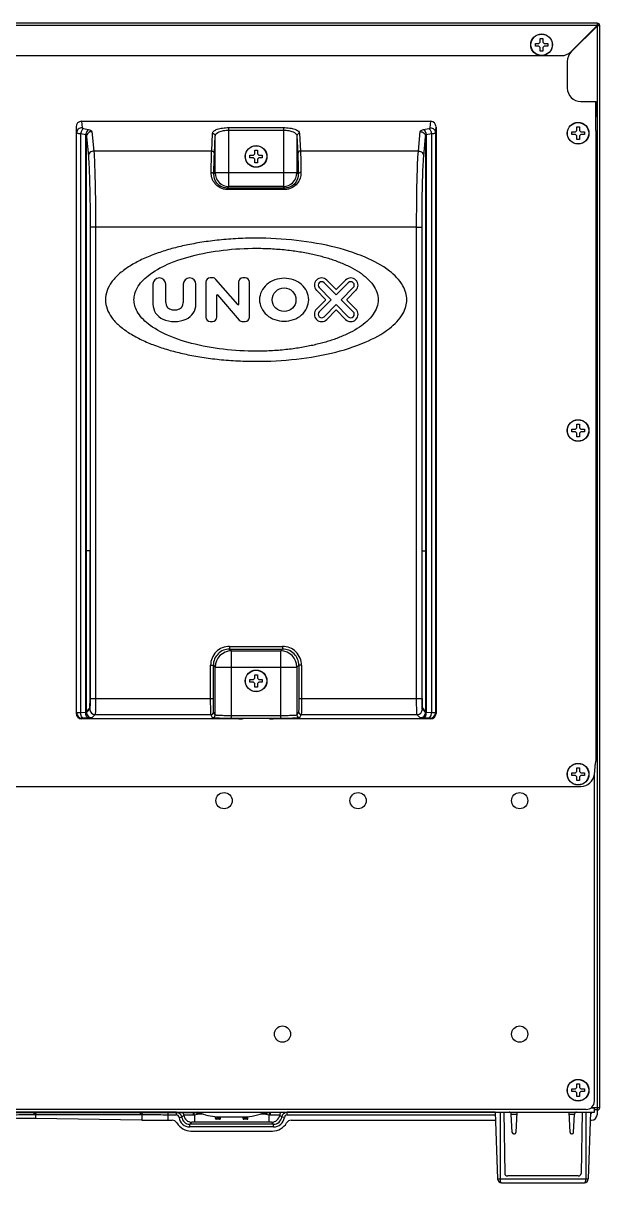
# Model space of a CAD drawing. Header units: millimetres. Extents: x 406 to 4339, y 342 to 2993.
# Drawn here: x 792.9 to 1005.9, y 1546.8 to 1975.8 of the extents above; entities that cross this region are included whole.
import ezdxf

# ---------------------------------------------------------------- set-up
doc = ezdxf.new("R2010")
doc.units = ezdxf.units.MM
doc.header["$LTSCALE"] = 256.666667
doc.layers.get('0').update_dxf_attribs({"linetype": 'CONTINUOUS'})
for name, color, linetype in [('03___PRT_ALL_CURVES', 7, 'CONTINUOUS'), ('ASSI', 7, 'CONTINUOUS'), ('GEOM', 7, 'CONTINUOUS')]:
    doc.layers.add(name, color=color, linetype=linetype)

msp = doc.modelspace()

# ---------------------------------------------------------------- linework, layer by layer
at = {"color": 7, "linetype": 'Continuous'}
for p, q in [((1004.99, 1975.77), (406.79, 1975.77)), ((995.25, 1965.23), (1004.89, 1974.87)), ((1004.99, 1974.77), (995.35, 1965.13)), ((1004.99, 1975.77), (1004.99, 1975.58)), ((1004.99, 1975.58), (1004.99, 1974.95)), ((1005.7, 1974.87), (1005.07, 1974.87)), ((1005.89, 1974.87), (1005.7, 1974.87)), ((1005.89, 1574.67), (1005.89, 1974.87)), ((983.89, 1970.07), (984.89, 1970.07)), ((983.89, 1968.77), (983.89, 1970.07)), ((984.89, 1970.07), (984.89, 1968.77)), ((982.09, 1968.27), (983.39, 1968.27)), ((982.09, 1967.27), (982.09, 1968.27)), ((983.39, 1967.27), (982.09, 1967.27)), ((983.39, 1968.27), (983.89, 1968.77)), ((983.89, 1966.77), (983.39, 1967.27)), ((983.89, 1965.47), (983.89, 1966.77)), ((984.89, 1965.47), (983.89, 1965.47)), ((984.89, 1968.77), (985.39, 1968.27)), ((985.39, 1967.27), (984.89, 1966.77)), ((984.89, 1966.77), (984.89, 1965.47)), ((985.39, 1968.27), (986.69, 1968.27)), ((986.69, 1967.27), (985.39, 1967.27)), ((986.69, 1968.27), (986.69, 1967.27)), ((607.89, 1963.77), (991.72, 1963.77)), ((993.89, 1961.6), (993.89, 1951.77)), ((998.89, 1946.77), (1004.61, 1946.77)), ((1004.61, 1941.17), (1004.61, 1946.77)), ((1004.39, 1941.17), (1004.61, 1941.17)), ((995.59, 1935.57), (996.89, 1935.57)), ((995.59, 1934.57), (995.59, 1935.57)), ((996.89, 1935.57), (997.39, 1936.07)), ((997.39, 1937.37), (998.39, 1937.37)), ((997.39, 1936.07), (997.39, 1937.37)), ((998.39, 1937.37), (998.39, 1936.07)), ((998.39, 1936.07), (998.89, 1935.57)), ((998.89, 1935.57), (1000.19, 1935.57)), ((1000.19, 1935.57), (1000.19, 1934.57)), ((1004.39, 1936.1), (1004.39, 1709.97)), ((996.89, 1934.57), (995.59, 1934.57)), ((997.39, 1934.07), (996.89, 1934.57)), ((997.39, 1932.77), (997.39, 1934.07)), ((998.39, 1932.77), (997.39, 1932.77)), ((998.89, 1934.57), (998.39, 1934.07)), ((998.39, 1934.07), (998.39, 1932.77)), ((1000.19, 1934.57), (998.89, 1934.57)), ((876.59, 1925.97), (876.59, 1926.97)), ((876.59, 1926.97), (877.89, 1926.97)), ((877.89, 1926.97), (878.39, 1927.47)), ((878.39, 1927.47), (878.39, 1928.77)), ((878.39, 1928.77), (879.39, 1928.77)), ((879.39, 1928.77), (879.39, 1927.47)), ((879.39, 1927.47), (879.89, 1926.97)), ((879.89, 1926.97), (881.19, 1926.97)), ((881.19, 1926.97), (881.19, 1925.97)), ((877.89, 1925.97), (876.59, 1925.97)), ((878.39, 1925.47), (877.89, 1925.97)), ((878.39, 1924.17), (878.39, 1925.47)), ((879.39, 1924.17), (878.39, 1924.17)), ((879.89, 1925.97), (879.39, 1925.47)), ((879.39, 1925.47), (879.39, 1924.17)), ((881.19, 1925.97), (879.89, 1925.97)), ((997.39, 1827.4), (998.39, 1827.4)), ((997.39, 1826.1), (997.39, 1827.4)), ((998.39, 1827.4), (998.39, 1826.1)), ((995.59, 1825.6), (996.89, 1825.6)), ((995.59, 1824.6), (995.59, 1825.6)), ((996.89, 1824.6), (995.59, 1824.6)), ((996.89, 1825.6), (997.39, 1826.1)), ((997.39, 1824.1), (996.89, 1824.6)), ((997.39, 1822.8), (997.39, 1824.1)), ((998.39, 1826.1), (998.89, 1825.6)), ((998.89, 1824.6), (998.39, 1824.1)), ((998.39, 1824.1), (998.39, 1822.8)), ((998.89, 1825.6), (1000.19, 1825.6)), ((1000.19, 1824.6), (998.89, 1824.6)), ((1000.19, 1825.6), (1000.19, 1824.6)), ((998.39, 1822.8), (997.39, 1822.8)), ((877.89, 1732.97), (878.39, 1733.47)), ((878.39, 1734.77), (879.39, 1734.77)), ((878.39, 1733.47), (878.39, 1734.77)), ((879.39, 1734.77), (879.39, 1733.47)), ((879.39, 1733.47), (879.89, 1732.97)), ((876.59, 1732.97), (877.89, 1732.97)), ((876.59, 1731.97), (876.59, 1732.97)), ((877.89, 1731.97), (876.59, 1731.97)), ((878.39, 1731.47), (877.89, 1731.97)), ((878.39, 1730.17), (878.39, 1731.47)), ((879.39, 1730.17), (878.39, 1730.17)), ((879.89, 1731.97), (879.39, 1731.47)), ((879.39, 1731.47), (879.39, 1730.17)), ((879.89, 1732.97), (881.19, 1732.97)), ((881.19, 1731.97), (879.89, 1731.97)), ((881.19, 1732.97), (881.19, 1731.97)), ((996.89, 1698.47), (997.39, 1698.97)), ((997.39, 1700.27), (998.39, 1700.27)), ((997.39, 1698.97), (997.39, 1700.27)), ((998.39, 1700.27), (998.39, 1698.97)), ((998.39, 1698.97), (998.89, 1698.47)), ((995.59, 1698.47), (996.89, 1698.47)), ((995.59, 1697.47), (995.59, 1698.47)), ((996.89, 1697.47), (995.59, 1697.47)), ((997.39, 1696.97), (996.89, 1697.47)), ((997.39, 1695.67), (997.39, 1696.97)), ((998.39, 1695.67), (997.39, 1695.67)), ((998.89, 1697.47), (998.39, 1696.97)), ((998.39, 1696.97), (998.39, 1695.67)), ((998.89, 1698.47), (1000.19, 1698.47)), ((1000.19, 1697.47), (998.89, 1697.47)), ((1000.19, 1698.47), (1000.19, 1697.47)), ((997.39, 1583.37), (998.39, 1583.37)), ((997.39, 1582.07), (997.39, 1583.37)), ((998.39, 1583.37), (998.39, 1582.07)), ((995.59, 1581.57), (996.89, 1581.57)), ((995.59, 1580.57), (995.59, 1581.57)), ((996.89, 1580.57), (995.59, 1580.57)), ((996.89, 1581.57), (997.39, 1582.07)), ((997.39, 1580.07), (996.89, 1580.57)), ((997.39, 1578.77), (997.39, 1580.07)), ((998.39, 1578.77), (997.39, 1578.77)), ((998.39, 1582.07), (998.89, 1581.57)), ((998.89, 1580.57), (998.39, 1580.07)), ((998.39, 1580.07), (998.39, 1578.77)), ((998.89, 1581.57), (1000.19, 1581.57)), ((1000.19, 1580.57), (998.89, 1580.57)), ((1000.19, 1581.57), (1000.19, 1580.57)), ((1002.59, 1574.57), (1003.89, 1574.57)), ((1002.74, 1574.67), (1004.99, 1574.67)), ((1003.89, 1572.97), (1003.89, 1574.67)), ((1004.99, 1574.57), (1003.89, 1574.57)), ((1004.89, 1574.67), (1004.89, 1574.57)), ((1004.99, 1574.67), (1005.89, 1574.67)), ((1004.99, 1573.77), (1004.99, 1574.57)), ((407.89, 1572.97), (1003.89, 1572.97)), ((836.71, 1570.03), (797.4, 1570.6)), ((858.51, 1572.51), (857.32, 1572.97)), ((863.89, 1570.62), (863.89, 1571.28)), ((865.39, 1570.32), (864.19, 1570.32)), ((865.39, 1571.22), (874.39, 1571.22)), ((865.69, 1570.62), (865.69, 1571.22)), ((874.09, 1570.62), (874.09, 1571.22)), ((875.59, 1570.32), (874.39, 1570.32)), ((875.89, 1570.62), (875.89, 1571.28)), ((967.28, 1572.97), (968.15, 1548.27)), ((970.39, 1572.97), (970.79, 1550.31)), ((973.55, 1565.4), (973.19, 1572.25)), ((975.25, 1572.97), (974.85, 1565.4)), ((994.92, 1565.4), (994.53, 1572.97)), ((996.23, 1565.4), (996.59, 1572.25)), ((999.39, 1572.97), (998.99, 1550.31)), ((1002.49, 1572.97), (1001.63, 1548.27)), ((1004.99, 1573.77), (1003.89, 1573.77)), ((1004.89, 1573.77), (1004.89, 1571.97)), ((974.05, 1564.92), (974.35, 1564.92)), ((995.43, 1564.92), (995.73, 1564.92)), ((997.99, 1549.33), (971.79, 1549.33)), ((969.66, 1546.81), (1000.12, 1546.81))]:
    msp.add_line(p, q, dxfattribs=at)
at = {"color": 9, "linetype": 'Continuous'}
for p, q in [((1004.89, 1974.87), (607.89, 1974.87)), ((1003.36, 1973.22), (1003.36, 1973.34)), ((1004.02, 1973.79), (1003.81, 1973.79)), ((1004.99, 1574.67), (1004.99, 1974.77)), ((865.69, 1570.62), (863.89, 1570.62)), ((864.19, 1570.32), (864.19, 1571.25)), ((865.39, 1570.32), (865.39, 1571.22)), ((875.89, 1570.62), (874.09, 1570.62)), ((874.39, 1570.32), (874.39, 1571.22)), ((875.59, 1570.32), (875.59, 1571.25)), ((969.05, 1572.97), (969.05, 1548.27)), ((973.19, 1572.23), (975.21, 1572.23)), ((994.57, 1572.23), (996.59, 1572.23)), ((1000.73, 1572.97), (1000.73, 1548.27)), ((968.15, 1548.27), (1001.63, 1548.27))]:
    msp.add_line(p, q, dxfattribs=at)
at = {"color": 7, "linetype": 'Continuous'}
for centre, radius, start, end in [((1003.85, 1973.77), 1, 39.4674, 47.6574), ((1004.99, 1974.87), 0.9, 0, 90), ((1004.99, 1974.87), 0.1, 0, 90), ((991.72, 1968.77), 5, 270, 315), ((998.89, 1961.6), 5, 135, 180), ((998.89, 1951.77), 5, 180, 270), ((1004.99, 1574.67), 0.9, 270, 360), ((1004.99, 1574.67), 0.1, 270, 360), ((865.39, 1590.22), 19, 248.7607, 270), ((864.19, 1570.62), 0.3, 180, 270), ((865.39, 1570.62), 0.3, 270, 360), ((874.39, 1570.62), 0.3, 180, 270), ((874.39, 1590.22), 19, 270, 294.5703), ((875.59, 1570.62), 0.3, 270, 360), ((972.43, 1572.21), 0.754, 3, 90), ((997.34, 1572.21), 0.754, 90, 177), ((1001.27, 1573.89), 2, 320.9983, 331.9802), ((974.05, 1565.42), 0.503, 183, 270), ((974.35, 1565.42), 0.503, 270, 357), ((995.43, 1565.42), 0.503, 183, 270), ((995.73, 1565.42), 0.503, 270, 357), ((971.79, 1550.33), 1.01, 181, 270), ((997.99, 1550.33), 1.01, 270, 359), ((969.66, 1548.32), 1.51, 182, 270), ((1000.12, 1548.32), 1.51, 270, 358)]:
    msp.add_arc(centre, radius, start, end, dxfattribs=at)
for centre, major_axis, ratio, start_param, end_param in [((787.76, 1570.4), (15, 0), 0.017455, 0.872665, 1.570796), ((846.35, 1570.23), (15, 0), 0.017455, -2.268928, -1.570796), ((1002.89, 1571.97), (-1.41, 1.41), 0.999695, 2.356347, 3.926839)]:
    msp.add_ellipse(centre, major_axis=major_axis, ratio=ratio, start_param=start_param, end_param=end_param, dxfattribs=at)
for points in [[(1004.99, 1975.58), (1004.98, 1975.53), (1004.94, 1975.29), (1004.91, 1975.06), (1004.89, 1974.87)], [(1005.7, 1974.87), (1005.65, 1974.86), (1005.42, 1974.82), (1005.18, 1974.79), (1004.99, 1974.77)]]:
    msp.add_open_spline(points, degree=3, knots=[0, 0, 0, 0, 0.202336, 1, 1, 1, 1], dxfattribs=at)
for points in [[(1004.99, 1974.95), (1004.95, 1974.92), (1004.92, 1974.9), (1004.89, 1974.87)], [(1005.07, 1974.87), (1005.05, 1974.83), (1005.02, 1974.8), (1004.99, 1974.77)]]:
    msp.add_open_spline(points, degree=3, dxfattribs=at)
at = {"color": 9, "linetype": 'Continuous'}
for points, knots in [([(969.04, 1548.27), (969.04, 1548.07), (969.07, 1547.71), (969.18, 1547.25), (969.36, 1546.91), (969.57, 1546.81), (969.66, 1546.81)], [0, 0, 0, 0, 0.343638, 0.632384, 0.843751, 1, 1, 1, 1]), ([(1000.12, 1546.81), (1000.21, 1546.81), (1000.42, 1546.91), (1000.6, 1547.25), (1000.71, 1547.71), (1000.73, 1548.07), (1000.73, 1548.27)], [0, 0, 0, 0, 0.156249, 0.367616, 0.656362, 1, 1, 1, 1])]:
    msp.add_open_spline(points, degree=3, knots=knots, dxfattribs=at)
at = {"layer": '03___PRT_ALL_CURVES', "color": 40, "linetype": 'Continuous'}
msp.add_line((740.89, 1572.88), (857.29, 1572.88), dxfattribs=at)
at = {"layer": 'ASSI', "color": 7, "linetype": 'Continuous'}
for centre in [(984.39, 1967.77), (997.89, 1935.07), (878.89, 1926.47), (997.89, 1825.1), (878.89, 1732.47), (997.89, 1697.97), (997.89, 1581.07)]:
    msp.add_circle(centre, 4, dxfattribs=at)
at = {"layer": 'ASSI', "color": 9, "linetype": 'Continuous'}
for centre in [(984.39, 1967.77), (997.89, 1935.07), (878.89, 1926.47), (997.89, 1825.1), (878.89, 1732.47), (997.89, 1697.97), (997.89, 1581.07)]:
    msp.add_circle(centre, 3.95, dxfattribs=at)
at = {"layer": 'GEOM', "color": 7, "linetype": 'Continuous'}
for p, q in [((1004.39, 1936.1), (1004.39, 1946.77)), ((814.37, 1939.47), (943.41, 1939.47)), ((812.39, 1937.36), (812.39, 1720.47)), ((945.39, 1937.36), (945.39, 1720.47)), ((840.8, 1879.19), (840.8, 1871.84)), ((845.51, 1872.43), (845.51, 1879.19)), ((851.97, 1879.19), (851.97, 1872.43)), ((856.68, 1871.84), (856.68, 1879.19)), ((860.32, 1879.93), (860.32, 1867.01)), ((862.86, 1881.54), (861.93, 1881.54)), ((872.19, 1871.66), (864.08, 1880.99)), ((872.43, 1879.93), (872.43, 1871.75)), ((874.85, 1881.54), (874.04, 1881.54)), ((876.47, 1867.01), (876.47, 1879.93)), ((904.03, 1879.76), (908.5, 1875.28)), ((908.41, 1877.37), (905.02, 1880.75)), ((908.5, 1875.28), (912.98, 1879.76)), ((911.98, 1880.75), (908.6, 1877.37)), ((864.35, 1867.01), (864.35, 1875.19)), ((864.59, 1875.28), (872.7, 1865.95)), ((901.21, 1876.95), (904.6, 1873.56)), ((906.68, 1873.47), (902.21, 1877.94)), ((914.79, 1877.94), (910.32, 1873.47)), ((912.4, 1873.56), (915.79, 1876.95)), ((904.6, 1873.37), (901.21, 1869.99)), ((902.21, 1868.99), (906.68, 1873.47)), ((908.5, 1871.65), (904.03, 1867.17)), ((912.98, 1867.17), (908.5, 1871.65)), ((910.32, 1873.47), (914.79, 1868.99)), ((915.79, 1869.99), (912.4, 1873.37)), ((905.02, 1866.18), (908.41, 1869.56)), ((908.6, 1869.56), (911.98, 1866.18)), ((861.93, 1865.39), (862.74, 1865.39)), ((873.92, 1865.39), (874.85, 1865.39)), ((817.55, 1780.53), (816.23, 1780.53)), ((816.23, 1721.31), (816.23, 1780.53)), ((817.55, 1726.01), (817.55, 1780.53)), ((940.23, 1780.53), (941.55, 1780.53)), ((940.23, 1726.01), (940.23, 1780.53)), ((941.55, 1780.53), (941.55, 1721.31)), ((816.23, 1721.31), (817.43, 1722.51)), ((941.55, 1721.31), (940.35, 1722.51)), ((872.56, 1718.47), (814.39, 1718.47)), ((882.39, 1718.54), (875.39, 1718.54)), ((943.39, 1718.47), (885.22, 1718.47)), ((1004.39, 1709.97), (1004.39, 1702.74)), ((1003.88, 1697.91), (1004.36, 1702.19)), ((1003.89, 1576.97), (1003.89, 1697.97)), ((412.86, 1693.47), (998.91, 1693.47)), ((1000.89, 1573.97), (410.89, 1573.97)), ((846.35, 1569.97), (847.89, 1569.97)), ((854.82, 1565.97), (884.96, 1565.97)), ((891.89, 1569.97), (967.39, 1569.97)), ((1002.39, 1569.97), (1002.89, 1569.97))]:
    msp.add_line(p, q, dxfattribs=at)
at = {"layer": 'GEOM', "color": 9, "linetype": 'Continuous'}
for p, q in [((814.37, 1939.47), (814.59, 1937.12)), ((943.19, 1937.12), (943.41, 1939.47)), ((812.39, 1937.36), (812.59, 1935.24)), ((812.59, 1720.67), (812.59, 1935.24)), ((814.09, 1720.7), (814.09, 1934.94)), ((814.09, 1934.94), (815.98, 1934.54)), ((815.09, 1936.82), (816.98, 1936.42)), ((818.23, 1935.66), (818.92, 1928.45)), ((862.49, 1928.45), (862.8, 1935.01)), ((868.8, 1915.38), (868.8, 1937.16)), ((868.8, 1937.16), (888.98, 1937.16)), ((868.8, 1936.22), (888.98, 1936.22)), ((888.98, 1937.16), (888.98, 1915.38)), ((894.98, 1935.01), (895.29, 1928.45)), ((938.86, 1928.45), (939.55, 1935.66)), ((940.8, 1936.42), (942.69, 1936.82)), ((941.8, 1934.54), (943.69, 1934.94)), ((943.69, 1934.94), (943.69, 1720.7)), ((945.19, 1935.24), (945.39, 1937.36)), ((945.19, 1935.24), (945.19, 1720.67)), ((815.98, 1720.74), (815.98, 1934.54)), ((816.23, 1933.78), (816.92, 1926.57)), ((816.23, 1780.53), (816.23, 1933.78)), ((863.49, 1927.51), (863.8, 1934.07)), ((863.8, 1920.38), (863.8, 1934.07)), ((893.98, 1934.07), (894.29, 1927.51)), ((893.98, 1934.07), (893.98, 1920.38)), ((940.85, 1926.57), (941.55, 1933.78)), ((941.55, 1933.78), (941.55, 1780.53)), ((941.8, 1934.54), (941.8, 1720.74)), ((862.49, 1928.45), (818.92, 1928.45)), ((938.86, 1928.45), (895.29, 1928.45)), ((863.29, 1919.87), (863.8, 1920.38)), ((893.98, 1920.38), (863.8, 1920.38)), ((894.49, 1919.87), (893.98, 1920.38)), ((868.21, 1914.79), (868.8, 1915.38)), ((889.57, 1914.79), (868.21, 1914.79)), ((868.21, 1914.26), (868.21, 1914.79)), ((889.57, 1914.26), (868.21, 1914.26)), ((888.98, 1915.38), (868.8, 1915.38)), ((889.57, 1914.79), (888.98, 1915.38)), ((889.57, 1914.26), (889.57, 1914.79)), ((817.57, 1900.26), (817.57, 1726.01)), ((819.57, 1900.26), (817.57, 1900.26)), ((819.57, 1900.26), (819.57, 1726.01)), ((938.21, 1900.26), (819.57, 1900.26)), ((938.21, 1900.26), (940.21, 1900.26)), ((938.21, 1726.01), (938.21, 1900.26)), ((940.21, 1726.01), (940.21, 1900.26)), ((869.1, 1745.25), (888.68, 1745.25)), ((869.1, 1745.25), (869.1, 1744.25)), ((869.1, 1744.25), (888.68, 1744.25)), ((869.1, 1744.25), (869.79, 1743.57)), ((869.79, 1743.57), (887.99, 1743.57)), ((869.79, 1718.57), (869.79, 1743.57)), ((888.68, 1744.25), (887.99, 1743.57)), ((887.99, 1718.57), (887.99, 1743.57)), ((888.68, 1745.25), (888.68, 1744.25)), ((862.1, 1738.25), (863.1, 1738.25)), ((862.1, 1726.01), (862.1, 1738.25)), ((863.1, 1738.25), (863.79, 1737.57)), ((863.1, 1726.01), (863.1, 1738.25)), ((863.79, 1737.57), (893.99, 1737.57)), ((863.79, 1719.81), (863.79, 1737.57)), ((894.68, 1738.25), (893.99, 1737.57)), ((893.99, 1737.57), (893.99, 1719.81)), ((895.68, 1738.25), (894.68, 1738.25)), ((894.68, 1738.25), (894.68, 1726.01)), ((895.68, 1738.25), (895.68, 1726.01)), ((817.57, 1726.01), (863.1, 1726.01)), ((894.68, 1726.01), (940.21, 1726.01)), ((812.59, 1720.67), (812.39, 1720.47)), ((815.98, 1720.74), (814.09, 1720.7)), ((817.43, 1722.01), (816.23, 1720.81)), ((816.23, 1720.81), (816.23, 1721.31)), ((863.79, 1719.81), (863.19, 1721.01)), ((894.59, 1721.01), (893.99, 1719.81)), ((941.55, 1720.81), (940.35, 1722.01)), ((941.55, 1721.31), (941.55, 1720.81)), ((943.69, 1720.7), (941.8, 1720.74)), ((945.39, 1720.47), (945.19, 1720.67)), ((814.59, 1718.67), (814.39, 1718.47)), ((816.98, 1718.74), (815.09, 1718.7)), ((819.43, 1720.01), (818.23, 1718.81)), ((819.43, 1720.01), (862.19, 1720.01)), ((862.79, 1718.81), (862.19, 1720.01)), ((887.99, 1719.57), (869.79, 1719.57)), ((887.99, 1718.57), (869.79, 1718.57)), ((895.59, 1720.01), (894.99, 1718.81)), ((895.59, 1720.01), (938.35, 1720.01)), ((939.55, 1718.81), (938.35, 1720.01)), ((942.69, 1718.7), (940.8, 1718.74)), ((943.39, 1718.47), (943.19, 1718.67)), ((836.08, 1571.9), (796.81, 1571.9)), ((797.4, 1572.9), (797.4, 1572.97)), ((797.4, 1571.9), (797.4, 1570.6)), ((836.71, 1572.9), (798.03, 1572.9)), ((836.71, 1572.9), (836.71, 1572.97)), ((836.71, 1571.9), (836.71, 1570.03)), ((846.35, 1569.97), (846.35, 1572.97)), ((849.44, 1572.89), (846.35, 1572.89)), ((849.44, 1571.89), (846.35, 1571.89)), ((849.44, 1572.89), (849.51, 1572.97)), ((849.44, 1571.89), (849.44, 1572.89)), ((850.43, 1571.01), (851.43, 1571.13)), ((851.43, 1571.13), (852.17, 1571.87)), ((856.15, 1571.99), (856.15, 1569.24)), ((856.65, 1572.97), (857.13, 1572.24)), ((859.34, 1572.24), (857.13, 1572.24)), ((882.65, 1572.24), (880.47, 1572.24)), ((883.13, 1572.97), (882.65, 1572.24)), ((883.63, 1571.99), (883.63, 1569.24)), ((887.61, 1571.87), (888.35, 1571.13)), ((889.34, 1571.01), (888.35, 1571.13)), ((890.27, 1572.97), (890.34, 1572.89)), ((967.28, 1572.89), (890.34, 1572.89)), ((890.34, 1571.89), (890.34, 1572.89)), ((967.32, 1571.89), (890.34, 1571.89)), ((855.15, 1569.23), (854.41, 1568.48)), ((885.37, 1568.48), (854.41, 1568.48)), ((854.41, 1567.48), (854.41, 1568.48)), ((885.37, 1567.48), (854.41, 1567.48)), ((883.63, 1569.24), (856.15, 1569.24)), ((885.37, 1568.48), (884.63, 1569.23)), ((885.37, 1567.48), (885.37, 1568.48))]:
    msp.add_line(p, q, dxfattribs=at)
at = {"layer": 'GEOM', "color": 7, "linetype": 'Continuous'}
for centre, radius in [((889.25, 1873.47), 4.37), ((867.06, 1688.18), 3), ((916.59, 1688.18), 3), ((976.28, 1688.18), 3), ((888.65, 1601.82), 3), ((976.28, 1601.82), 3)]:
    msp.add_circle(centre, radius, dxfattribs=at)
for centre, radius, start, end in [((1001.39, 1970.97), 3, 47.7061, 50.4145), ((843.15, 1879.19), 2.36, 0, 180), ((854.33, 1879.19), 2.36, 0, 180), ((861.93, 1879.93), 1.62, 90, 180), ((862.86, 1879.93), 1.62, 41, 90), ((874.04, 1879.93), 1.62, 90, 180), ((874.85, 1879.93), 1.62, 0, 90), ((903.12, 1878.85), 2.69, 45, 225), ((903.12, 1878.85), 1.29, 45, 225), ((913.89, 1878.85), 2.69, 315, 135), ((913.89, 1878.85), 1.29, 315, 135), ((864.49, 1875.19), 0.135, 41, 180), ((908.5, 1877.46), 0.135, 225, 315), ((846.86, 1871.84), 6.06, 180, 246.4218), ((848.2, 1872.43), 2.69, 180, 262.3377), ((849.28, 1872.43), 2.69, 277.6623, 360), ((850.62, 1871.84), 6.06, 293.5782, 360), ((872.29, 1871.75), 0.135, 221, 360), ((904.5, 1873.47), 0.135, 315, 45), ((912.5, 1873.47), 0.135, 135, 225), ((848.74, 1876.16), 10.77, 246.4218, 293.5782), ((848.74, 1876.43), 6.73, 262.3377, 277.6623), ((861.93, 1867.01), 1.62, 180, 270), ((862.74, 1867.01), 1.62, 270, 360), ((874.85, 1867.01), 1.62, 270, 360), ((903.12, 1868.08), 2.69, 135, 315), ((903.12, 1868.08), 1.29, 135, 315), ((908.5, 1869.47), 0.135, 45, 135), ((913.89, 1868.08), 2.69, 225, 45), ((913.89, 1868.08), 1.29, 225, 45), ((873.92, 1867.01), 1.62, 221, 270), ((999.39, 1702.74), 5, 353.6598, 360), ((998.91, 1698.47), 5, 270, 353.6598), ((1000.89, 1576.97), 3, 270, 360)]:
    msp.add_arc(centre, radius, start, end, dxfattribs=at)
at = {"layer": 'GEOM', "color": 9, "linetype": 'Continuous'}
for centre, radius, start, end in [((868.8, 1920.38), 5, 180.0211, 269.9789), ((888.97, 1920.38), 5, 270.0211, 359.9789), ((869.1, 1738.25), 7, 89.9969, 180.0031), ((869.1, 1738.25), 6, 89.9929, 180.0071), ((869.79, 1737.57), 6, 90.0211, 179.9789), ((887.99, 1737.57), 6, 0.0211, 89.9789), ((888.68, 1738.25), 7, 359.9969, 90.0031), ((888.68, 1738.25), 6, 359.9929, 90.0071), ((814.6, 1720.67), 2, 180.0842, 269.9158), ((818.23, 1720.81), 2, 180.0842, 269.9158), ((819.44, 1722.01), 2, 180.0842, 269.9158), ((862.19, 1721.01), 1, 270.029, 359.9448), ((895.59, 1721.01), 1, 180.0552, 269.971), ((938.34, 1722.01), 2, 270.0842, 359.9158), ((939.54, 1720.81), 2, 270.0842, 359.9158), ((943.18, 1720.67), 2, 270.0842, 359.9158), ((862.79, 1719.81), 1, 270.029, 359.9448), ((894.99, 1719.81), 1, 180.0552, 269.971), ((849.44, 1570.89), 2, 6.8048, 89.9863), ((849.44, 1570.9), 1, 6.7574, 89.9977), ((854.41, 1571.48), 4, 186.7527, 270.0024), ((854.41, 1571.48), 3, 186.719, 270.0122), ((855.15, 1572.23), 3, 186.7775, 269.9736), ((855.69, 1574.18), 2.24, 270.1315, 281.7512), ((779.96, 1554.27), 78.22, 13.094, 13.8466), ((855.46, 1574.75), 3.02, 303.6641, 319.6031), ((884.32, 1574.75), 3.02, 219.666, 236.3326), ((959.59, 1554.32), 77.98, 166.1526, 166.9075), ((884.09, 1574.18), 2.24, 258.2446, 269.8728), ((884.63, 1572.23), 3, 270.0264, 353.2225), ((885.37, 1571.48), 3, 269.9878, 353.281), ((885.37, 1571.48), 4, 269.9976, 353.2473), ((890.34, 1570.89), 2, 90.0137, 173.1953), ((890.34, 1570.9), 1, 90.0023, 173.2426), ((1001.26, 1573.9), 2.01, 306.9877, 320.9576)]:
    msp.add_arc(centre, radius, start, end, dxfattribs=at)
at = {"layer": 'GEOM', "color": 7, "linetype": 'Continuous'}
for centre, major_axis, ratio, start_param, end_param in [((814.39, 1937.34), (-0.2, 2.12), 0.939187, -0.089867, 1.468993), ((943.39, 1937.34), (0.2, 2.12), 0.939187, -1.468993, 0.089867), ((817.43, 1726.01), (0, 3.5), 0.034921, -3.106686, -1.570796), ((940.35, 1726.01), (0, 3.5), 0.034921, -4.712389, -3.176499), ((814.39, 1720.47), (1.42, 1.42), 0.998783, -3.926382, -2.356803), ((943.39, 1720.47), (1.42, -1.42), 0.998783, -0.784789, 0.784789), ((872.56, 1718.52), (1.5, 0), 0.034921, -1.570796, -0.339837), ((875.39, 1718.48), (1.5, 0), 0.034921, 1.570796, 2.801756), ((882.39, 1718.48), (1.5, 0), 0.034921, 0.339837, 1.570796), ((885.22, 1718.52), (1.5, 0), 0.034921, -2.801756, -1.570796), ((847.89, 1567.97), (1.41, 1.41), 0.999695, -0.261952, 0.785246), ((854.82, 1571.97), (-4.24, -4.24), 0.999695, -0.261952, 0.785246), ((884.96, 1571.97), (-4.24, 4.24), 0.999695, 2.356347, 3.403544), ((891.89, 1567.97), (1.41, -1.41), 0.999695, 2.356347, 3.403544)]:
    msp.add_ellipse(centre, major_axis=major_axis, ratio=ratio, start_param=start_param, end_param=end_param, dxfattribs=at)
at = {"layer": 'GEOM', "color": 9, "linetype": 'Continuous'}
for points, knots in [([(814.59, 1937.12), (814.09, 1937.11), (813.06, 1936.73), (812.6, 1935.72), (812.59, 1935.24)], [0, 0, 0, 0, 0.510722, 1, 1, 1, 1]), ([(812.59, 1935.24), (812.61, 1935.19), (812.78, 1935.12), (813.06, 1935.05), (813.53, 1934.98), (813.89, 1934.95), (814.09, 1934.94)], [0, 0, 0, 0, 0.097778, 0.301691, 0.608062, 1, 1, 1, 1]), ([(815.09, 1936.82), (814.82, 1936.66), (814.37, 1936.04), (814.16, 1935.34), (814.09, 1934.94)], [0, 0, 0, 0, 0.435019, 1, 1, 1, 1]), ([(814.59, 1937.12), (814.6, 1937.09), (814.7, 1936.9), (814.93, 1936.85), (815.09, 1936.82)], [0, 0, 0, 0, 0.161319, 1, 1, 1, 1]), ([(816.98, 1936.42), (816.71, 1936.27), (816.26, 1935.64), (816.05, 1934.94), (815.98, 1934.54)], [0, 0, 0, 0, 0.435019, 1, 1, 1, 1]), ([(818.23, 1935.66), (817.73, 1935.66), (816.7, 1935.28), (816.24, 1934.27), (816.23, 1933.78)], [0, 0, 0, 0, 0.510723, 1, 1, 1, 1]), ([(816.98, 1936.42), (817.3, 1936.35), (817.77, 1936.23), (818.21, 1935.85), (818.23, 1935.66)], [0, 0, 0, 0, 0.633331, 1, 1, 1, 1]), ([(862.8, 1935.01), (862.82, 1935.32), (863.35, 1936.03), (864.69, 1936.62), (866.58, 1937.06), (868.02, 1937.16), (868.8, 1937.16)], [0, 0, 0, 0, 0.138083, 0.353491, 0.651054, 1, 1, 1, 1]), ([(862.8, 1935.01), (863.06, 1935.01), (863.57, 1934.82), (863.8, 1934.31), (863.8, 1934.07)], [0, 0, 0, 0, 0.510881, 1, 1, 1, 1]), ([(863.8, 1934.07), (863.83, 1934.76), (865.14, 1935.65), (866.9, 1936.1), (868.15, 1936.22), (868.8, 1936.22)], [0, 0, 0, 0, 0.359608, 0.654554, 1, 1, 1, 1]), ([(888.98, 1937.16), (889.76, 1937.16), (891.2, 1937.06), (893.09, 1936.62), (894.43, 1936.03), (894.96, 1935.32), (894.98, 1935.01)], [0, 0, 0, 0, 0.348945, 0.646509, 0.861917, 1, 1, 1, 1]), ([(888.98, 1936.22), (889.63, 1936.22), (890.88, 1936.1), (892.64, 1935.65), (893.95, 1934.76), (893.98, 1934.07)], [0, 0, 0, 0, 0.345445, 0.640391, 1, 1, 1, 1]), ([(894.98, 1935.01), (894.72, 1935.01), (894.21, 1934.82), (893.98, 1934.31), (893.98, 1934.07)], [0, 0, 0, 0, 0.510881, 1, 1, 1, 1]), ([(939.55, 1935.66), (939.57, 1935.85), (940.01, 1936.23), (940.48, 1936.35), (940.8, 1936.42)], [0, 0, 0, 0, 0.366669, 1, 1, 1, 1]), ([(939.55, 1935.66), (940.05, 1935.66), (941.08, 1935.28), (941.54, 1934.27), (941.55, 1933.78)], [0, 0, 0, 0, 0.510723, 1, 1, 1, 1]), ([(940.8, 1936.42), (941.07, 1936.27), (941.52, 1935.64), (941.73, 1934.94), (941.8, 1934.54)], [0, 0, 0, 0, 0.435019, 1, 1, 1, 1]), ([(942.69, 1936.82), (942.76, 1936.83), (942.94, 1936.88), (943.17, 1936.99), (943.19, 1937.12)], [0, 0, 0, 0, 0.356305, 1, 1, 1, 1]), ([(942.69, 1936.82), (942.96, 1936.66), (943.41, 1936.04), (943.62, 1935.34), (943.69, 1934.94)], [0, 0, 0, 0, 0.435018, 1, 1, 1, 1]), ([(943.19, 1937.12), (943.69, 1937.11), (944.72, 1936.73), (945.18, 1935.72), (945.19, 1935.24)], [0, 0, 0, 0, 0.510723, 1, 1, 1, 1]), ([(943.69, 1934.94), (943.89, 1934.95), (944.25, 1934.98), (944.72, 1935.05), (945, 1935.12), (945.17, 1935.19), (945.19, 1935.24)], [0, 0, 0, 0, 0.391938, 0.698309, 0.902222, 1, 1, 1, 1]), ([(818.92, 1928.45), (818.42, 1928.45), (817.39, 1928.07), (816.93, 1927.06), (816.92, 1926.57)], [0, 0, 0, 0, 0.510723, 1, 1, 1, 1]), ([(816.92, 1926.57), (817.06, 1925.21), (817.23, 1921.79), (817.51, 1913.02), (817.57, 1905.62), (817.57, 1900.26)], [0, 0, 0, 0, 0.155909, 0.389791, 1, 1, 1, 1]), ([(818.92, 1928.45), (819.05, 1926.99), (819.23, 1923.33), (819.51, 1913.94), (819.57, 1906), (819.57, 1900.26)], [0, 0, 0, 0, 0.155881, 0.389764, 1, 1, 1, 1]), ([(862.29, 1920.54), (862.3, 1921.37), (862.35, 1924.01), (862.41, 1926.65), (862.49, 1928.45)], [0, 0, 0, 0, 0.31565, 1, 1, 1, 1]), ([(862.49, 1928.45), (862.74, 1928.45), (863.26, 1928.26), (863.49, 1927.75), (863.49, 1927.51)], [0, 0, 0, 0, 0.510881, 1, 1, 1, 1]), ([(863.29, 1919.87), (863.3, 1920.67), (863.35, 1923.22), (863.41, 1925.77), (863.49, 1927.51)], [0, 0, 0, 0, 0.315646, 1, 1, 1, 1]), ([(895.29, 1928.45), (895.04, 1928.45), (894.52, 1928.26), (894.29, 1927.75), (894.29, 1927.51)], [0, 0, 0, 0, 0.510881, 1, 1, 1, 1]), ([(894.29, 1927.51), (894.31, 1927.05), (894.41, 1924.5), (894.46, 1921.95), (894.49, 1919.87)], [0, 0, 0, 0, 0.180712, 1, 1, 1, 1]), ([(895.29, 1928.45), (895.31, 1927.98), (895.41, 1925.34), (895.46, 1922.7), (895.49, 1920.54)], [0, 0, 0, 0, 0.180706, 1, 1, 1, 1]), ([(938.21, 1900.26), (938.21, 1906), (938.27, 1913.94), (938.55, 1923.33), (938.72, 1926.99), (938.86, 1928.45)], [0, 0, 0, 0, 0.610236, 0.844119, 1, 1, 1, 1]), ([(938.86, 1928.45), (939.36, 1928.45), (940.39, 1928.07), (940.85, 1927.06), (940.85, 1926.57)], [0, 0, 0, 0, 0.510723, 1, 1, 1, 1]), ([(940.21, 1900.26), (940.21, 1905.62), (940.27, 1913.02), (940.55, 1921.79), (940.72, 1925.21), (940.85, 1926.57)], [0, 0, 0, 0, 0.610209, 0.844091, 1, 1, 1, 1]), ([(868.21, 1914.26), (867.33, 1914.26), (865.57, 1914.68), (863.06, 1916.72), (862.27, 1919.11), (862.29, 1920.54)], [0, 0, 0, 0, 0.280668, 0.54602, 1, 1, 1, 1]), ([(862.29, 1920.54), (862.53, 1920.54), (862.98, 1920.45), (863.29, 1920.05), (863.29, 1919.87)], [0, 0, 0, 0, 0.565967, 1, 1, 1, 1]), ([(868.21, 1914.79), (867.46, 1914.79), (865.99, 1915.14), (863.91, 1916.8), (863.27, 1918.73), (863.29, 1919.87)], [0, 0, 0, 0, 0.291014, 0.559893, 1, 1, 1, 1]), ([(895.49, 1920.54), (895.51, 1919.11), (894.72, 1916.72), (892.21, 1914.68), (890.45, 1914.26), (889.57, 1914.26)], [0, 0, 0, 0, 0.453951, 0.719302, 1, 1, 1, 1]), ([(894.49, 1919.87), (894.51, 1918.73), (893.87, 1916.8), (891.79, 1915.14), (890.32, 1914.79), (889.57, 1914.79)], [0, 0, 0, 0, 0.440081, 0.708954, 1, 1, 1, 1]), ([(895.49, 1920.54), (895.25, 1920.54), (894.8, 1920.45), (894.49, 1920.05), (894.49, 1919.87)], [0, 0, 0, 0, 0.56597, 1, 1, 1, 1]), ([(817.57, 1726.01), (817.57, 1725.51), (817.56, 1724.58), (817.54, 1723.49), (817.51, 1722.77), (817.5, 1722.39), (817.46, 1722.16), (817.46, 1722.03), (817.43, 1722.01)], [0, 0, 0, 0, 0.374357, 0.694186, 0.818633, 0.913083, 0.974152, 1, 1, 1, 1]), ([(819.57, 1726.01), (819.57, 1725.26), (819.56, 1724.17), (819.55, 1722.78), (819.53, 1721.89), (819.51, 1721.15), (819.5, 1720.59), (819.45, 1720.24), (819.46, 1720.05), (819.43, 1720.01)], [0, 0, 0, 0, 0.374627, 0.544648, 0.694679, 0.819193, 0.913644, 0.974598, 1, 1, 1, 1]), ([(862.19, 1720.01), (862.17, 1720.06), (862.18, 1720.24), (862.15, 1720.59), (862.14, 1721.15), (862.12, 1722.23), (862.11, 1723.87), (862.1, 1725.26), (862.1, 1726.01)], [0, 0, 0, 0, 0.025181, 0.086079, 0.180531, 0.305078, 0.625241, 1, 1, 1, 1]), ([(863.19, 1721.01), (863.17, 1721.05), (863.18, 1721.2), (863.15, 1721.49), (863.14, 1721.96), (863.12, 1722.86), (863.11, 1724.22), (863.1, 1725.38), (863.1, 1726.01)], [0, 0, 0, 0, 0.025242, 0.086158, 0.18061, 0.305146, 0.625282, 1, 1, 1, 1]), ([(894.68, 1726.01), (894.68, 1725.38), (894.67, 1724.22), (894.66, 1722.86), (894.64, 1721.96), (894.63, 1721.49), (894.6, 1721.2), (894.61, 1721.05), (894.59, 1721.01)], [0, 0, 0, 0, 0.374718, 0.694854, 0.81939, 0.913842, 0.974758, 1, 1, 1, 1]), ([(895.68, 1726.01), (895.68, 1725.26), (895.67, 1723.87), (895.66, 1722.23), (895.64, 1721.15), (895.63, 1720.59), (895.6, 1720.24), (895.61, 1720.06), (895.59, 1720.01)], [0, 0, 0, 0, 0.374759, 0.694922, 0.819469, 0.913921, 0.974819, 1, 1, 1, 1]), ([(938.35, 1720.01), (938.32, 1720.05), (938.33, 1720.24), (938.28, 1720.59), (938.27, 1721.15), (938.25, 1721.89), (938.23, 1722.78), (938.22, 1724.17), (938.21, 1725.26), (938.21, 1726.01)], [0, 0, 0, 0, 0.025402, 0.086356, 0.180807, 0.305321, 0.455352, 0.625373, 1, 1, 1, 1]), ([(940.35, 1722.01), (940.32, 1722.03), (940.32, 1722.16), (940.28, 1722.39), (940.27, 1722.77), (940.24, 1723.49), (940.22, 1724.58), (940.21, 1725.51), (940.21, 1726.01)], [0, 0, 0, 0, 0.025848, 0.086917, 0.181367, 0.305814, 0.625643, 1, 1, 1, 1]), ([(814.09, 1720.7), (813.89, 1720.7), (813.53, 1720.69), (813.07, 1720.69), (812.78, 1720.67), (812.63, 1720.68), (812.59, 1720.67)], [0, 0, 0, 0, 0.402201, 0.715028, 0.918581, 1, 1, 1, 1]), ([(815.09, 1718.7), (814.78, 1718.72), (814.19, 1719.46), (814.1, 1720.22), (814.09, 1720.7)], [0, 0, 0, 0, 0.393223, 1, 1, 1, 1]), ([(816.23, 1720.81), (816.23, 1720.78), (816.12, 1720.76), (816.04, 1720.74), (815.98, 1720.74)], [0, 0, 0, 0, 0.311462, 1, 1, 1, 1]), ([(816.98, 1718.74), (816.68, 1718.76), (816.08, 1719.5), (815.99, 1720.26), (815.98, 1720.74)], [0, 0, 0, 0, 0.393223, 1, 1, 1, 1]), ([(940.8, 1718.74), (941.1, 1718.76), (941.7, 1719.5), (941.79, 1720.26), (941.8, 1720.74)], [0, 0, 0, 0, 0.393223, 1, 1, 1, 1]), ([(941.8, 1720.74), (941.74, 1720.74), (941.66, 1720.76), (941.55, 1720.78), (941.55, 1720.81)], [0, 0, 0, 0, 0.688535, 1, 1, 1, 1]), ([(942.69, 1718.7), (943, 1718.72), (943.59, 1719.46), (943.68, 1720.22), (943.69, 1720.7)], [0, 0, 0, 0, 0.393223, 1, 1, 1, 1]), ([(945.19, 1720.67), (945.15, 1720.68), (945, 1720.67), (944.71, 1720.69), (944.25, 1720.69), (943.89, 1720.7), (943.69, 1720.7)], [0, 0, 0, 0, 0.081419, 0.284972, 0.597799, 1, 1, 1, 1]), ([(815.09, 1718.7), (814.97, 1718.7), (814.82, 1718.66), (814.63, 1718.7), (814.59, 1718.67)], [0, 0, 0, 0, 0.713951, 1, 1, 1, 1]), ([(818.23, 1718.81), (818.21, 1718.79), (818.07, 1718.79), (817.84, 1718.76), (817.45, 1718.75), (817.15, 1718.74), (816.98, 1718.74)], [0, 0, 0, 0, 0.082853, 0.286413, 0.598689, 1, 1, 1, 1]), ([(869.79, 1718.57), (868.9, 1718.57), (867.62, 1718.58), (865.98, 1718.61), (864.94, 1718.64), (864.09, 1718.68), (863.42, 1718.7), (863.05, 1718.77), (862.81, 1718.76), (862.79, 1718.81)], [0, 0, 0, 0, 0.378159, 0.549387, 0.699997, 0.824324, 0.91776, 0.976895, 1, 1, 1, 1]), ([(869.79, 1719.57), (869.03, 1719.57), (867.93, 1719.58), (866.53, 1719.61), (865.63, 1719.64), (864.9, 1719.68), (864.33, 1719.7), (864.02, 1719.77), (863.81, 1719.77), (863.79, 1719.81)], [0, 0, 0, 0, 0.377968, 0.549105, 0.699638, 0.82392, 0.917353, 0.976563, 1, 1, 1, 1]), ([(893.99, 1719.81), (893.97, 1719.77), (893.76, 1719.77), (893.45, 1719.7), (892.88, 1719.68), (892.15, 1719.64), (891.25, 1719.61), (889.85, 1719.58), (888.75, 1719.57), (887.99, 1719.57)], [0, 0, 0, 0, 0.023437, 0.082647, 0.17608, 0.300362, 0.450895, 0.622032, 1, 1, 1, 1]), ([(894.99, 1718.81), (894.97, 1718.76), (894.73, 1718.77), (894.36, 1718.7), (893.69, 1718.68), (892.84, 1718.64), (891.8, 1718.61), (890.16, 1718.58), (888.88, 1718.57), (887.99, 1718.57)], [0, 0, 0, 0, 0.023105, 0.08224, 0.175676, 0.300003, 0.450613, 0.621841, 1, 1, 1, 1]), ([(940.8, 1718.74), (940.63, 1718.74), (940.33, 1718.75), (939.94, 1718.76), (939.71, 1718.79), (939.57, 1718.79), (939.55, 1718.81)], [0, 0, 0, 0, 0.401313, 0.713586, 0.917151, 1, 1, 1, 1]), ([(943.19, 1718.67), (943.15, 1718.7), (942.96, 1718.66), (942.81, 1718.7), (942.69, 1718.7)], [0, 0, 0, 0, 0.286049, 1, 1, 1, 1]), ([(797.4, 1572.9), (796.68, 1572.9), (793.46, 1572.9), (790.25, 1572.89), (787.76, 1572.89)], [0, 0, 0, 0, 0.226042, 1, 1, 1, 1]), ([(796.81, 1571.9), (796.13, 1571.9), (793.11, 1571.9), (790.1, 1571.89), (787.76, 1571.89)], [0, 0, 0, 0, 0.226133, 1, 1, 1, 1]), ([(796.81, 1571.9), (796.81, 1572.03), (796.84, 1572.41), (797.13, 1572.89), (797.4, 1572.9)], [0, 0, 0, 0, 0.314847, 1, 1, 1, 1]), ([(797.4, 1571.9), (797.4, 1572.03), (797.44, 1572.42), (797.75, 1572.89), (798.03, 1572.9)], [0, 0, 0, 0, 0.308887, 1, 1, 1, 1]), ([(836.08, 1571.9), (836.08, 1572.03), (836.11, 1572.42), (836.42, 1572.89), (836.71, 1572.9)], [0, 0, 0, 0, 0.308887, 1, 1, 1, 1]), ([(836.71, 1571.9), (836.71, 1572.03), (836.74, 1572.42), (837.05, 1572.89), (837.34, 1572.9)], [0, 0, 0, 0, 0.308886, 1, 1, 1, 1]), ([(846.35, 1571.89), (845.48, 1571.89), (842.27, 1571.9), (839.05, 1571.9), (836.71, 1571.9)], [0, 0, 0, 0, 0.270201, 1, 1, 1, 1]), ([(846.35, 1572.89), (845.54, 1572.89), (842.53, 1572.89), (839.53, 1572.9), (837.34, 1572.9)], [0, 0, 0, 0, 0.270141, 1, 1, 1, 1]), ([(852.17, 1571.87), (852.19, 1571.89), (852.3, 1571.88), (852.48, 1571.91), (852.81, 1571.91), (853.43, 1571.93), (854.41, 1571.93), (855.24, 1571.94), (855.7, 1571.94)], [0, 0, 0, 0, 0.02199, 0.079532, 0.170886, 0.293122, 0.613621, 1, 1, 1, 1]), ([(855.65, 1572.99), (855.65, 1572.91), (855.68, 1572.56), (855.69, 1572.21), (855.7, 1571.94)], [0, 0, 0, 0, 0.225767, 1, 1, 1, 1]), ([(884.13, 1572.99), (884.13, 1572.91), (884.1, 1572.56), (884.09, 1572.21), (884.08, 1571.94)], [0, 0, 0, 0, 0.225761, 1, 1, 1, 1]), ([(884.08, 1571.94), (884.54, 1571.94), (885.37, 1571.93), (886.35, 1571.93), (886.97, 1571.91), (887.3, 1571.91), (887.48, 1571.88), (887.59, 1571.89), (887.61, 1571.87)], [0, 0, 0, 0, 0.386381, 0.706879, 0.829114, 0.920468, 0.97801, 1, 1, 1, 1]), ([(856.15, 1569.24), (856.02, 1569.24), (855.79, 1569.24), (855.48, 1569.25), (855.28, 1569.22), (855.17, 1569.24), (855.15, 1569.23)], [0, 0, 0, 0, 0.378612, 0.700806, 0.918684, 1, 1, 1, 1]), ([(884.63, 1569.23), (884.61, 1569.24), (884.49, 1569.22), (884.3, 1569.25), (883.99, 1569.24), (883.76, 1569.24), (883.63, 1569.24)], [0, 0, 0, 0, 0.081316, 0.299194, 0.621388, 1, 1, 1, 1])]:
    msp.add_open_spline(points, degree=3, knots=knots, dxfattribs=at)
for points in [[(815.98, 1934.54), (816.17, 1934.35), (816.23, 1934.05), (816.23, 1933.78)], [(941.55, 1933.78), (941.55, 1934.05), (941.61, 1934.35), (941.8, 1934.54)], [(798.03, 1572.9), (797.82, 1572.9), (797.61, 1572.9), (797.4, 1572.9)], [(836.71, 1571.9), (836.5, 1571.9), (836.29, 1571.9), (836.08, 1571.9)], [(837.34, 1572.9), (837.13, 1572.9), (836.92, 1572.9), (836.71, 1572.9)], [(851.66, 1572.98), (851.94, 1572.68), (852.12, 1572.28), (852.17, 1571.87)], [(856.15, 1571.99), (856.48, 1572.03), (856.82, 1572.12), (857.13, 1572.24)], [(882.65, 1572.24), (882.96, 1572.12), (883.3, 1572.03), (883.63, 1571.99)], [(888.12, 1572.98), (887.84, 1572.68), (887.66, 1572.28), (887.61, 1571.87)]]:
    msp.add_open_spline(points, degree=3, dxfattribs=at)
at = {"layer": 'GEOM', "color": 7, "linetype": 'Continuous'}
for points, knots in [([(934.58, 1873.47), (934.58, 1874.32), (934.32, 1876.14), (932.6, 1880.1), (927.61, 1885.05), (918.49, 1889.88), (906.21, 1893.66), (891.9, 1895.91), (879.41, 1896.41), (869.67, 1896), (862.94, 1895.35), (857.68, 1894.56), (853.78, 1893.81), (851.07, 1893.21), (848.43, 1892.55), (844.99, 1891.58), (840.81, 1890.17), (836.08, 1888.13), (831.83, 1885.77), (828.22, 1883.08), (824.69, 1879.37), (823.2, 1875.75), (823.2, 1873.47)], [0, 0, 0, 0, 0.019941, 0.042354, 0.099604, 0.179479, 0.281703, 0.398223, 0.516716, 0.573001, 0.625808, 0.674436, 0.697057, 0.718516, 0.739445, 0.760411, 0.802011, 0.842362, 0.880468, 0.915456, 0.946829, 1, 1, 1, 1]), ([(833.77, 1873.47), (833.77, 1874.18), (833.97, 1875.7), (835.36, 1878.99), (839.39, 1883.13), (846.78, 1887.18), (856.74, 1890.34), (868.34, 1892.22), (878.47, 1892.64), (886.36, 1892.29), (891.81, 1891.75), (896.07, 1891.1), (899.23, 1890.47), (901.44, 1889.97), (903.57, 1889.41), (906.36, 1888.6), (909.75, 1887.42), (913.58, 1885.72), (917.97, 1883.19), (922.33, 1879.57), (924.01, 1875.36), (924.01, 1873.47)], [0, 0, 0, 0, 0.020426, 0.043294, 0.101168, 0.181166, 0.283064, 0.398962, 0.516733, 0.572675, 0.625172, 0.673535, 0.696042, 0.717401, 0.73824, 0.759127, 0.800607, 0.840911, 0.879072, 0.945685, 1, 1, 1, 1]), ([(898.34, 1873.47), (898.34, 1874.51), (897.84, 1876.65), (895.78, 1879.29), (892.76, 1881.01), (889.25, 1881.61), (885.75, 1881.01), (882.73, 1879.29), (880.67, 1876.65), (880.17, 1874.51), (880.17, 1873.47)], [0, 0, 0, 0, 0.117152, 0.239047, 0.367351, 0.5, 0.632649, 0.760953, 0.882848, 1, 1, 1, 1]), ([(823.2, 1873.47), (823.2, 1871.19), (824.69, 1867.56), (828.22, 1863.86), (831.83, 1861.16), (836.08, 1858.8), (840.81, 1856.77), (844.99, 1855.36), (848.43, 1854.38), (851.07, 1853.72), (853.78, 1853.12), (857.68, 1852.37), (862.94, 1851.58), (869.67, 1850.94), (879.41, 1850.53), (891.9, 1851.02), (906.21, 1853.27), (918.49, 1857.05), (927.61, 1861.88), (932.6, 1866.84), (934.32, 1870.79), (934.58, 1872.61), (934.58, 1873.47)], [0, 0, 0, 0, 0.053171, 0.084544, 0.119532, 0.157638, 0.197989, 0.239589, 0.260555, 0.281484, 0.302943, 0.325564, 0.374192, 0.426999, 0.483284, 0.601777, 0.718297, 0.820521, 0.900396, 0.957646, 0.980059, 1, 1, 1, 1]), ([(924.01, 1873.47), (924.01, 1871.57), (922.33, 1867.36), (917.97, 1863.75), (913.58, 1861.21), (909.75, 1859.51), (906.36, 1858.33), (903.57, 1857.52), (901.44, 1856.97), (899.23, 1856.46), (896.07, 1855.84), (891.81, 1855.18), (886.36, 1854.64), (878.47, 1854.3), (868.34, 1854.71), (856.74, 1856.59), (846.78, 1859.76), (839.39, 1863.8), (835.36, 1867.95), (833.97, 1871.24), (833.77, 1872.75), (833.77, 1873.47)], [0, 0, 0, 0, 0.054315, 0.120928, 0.159089, 0.199393, 0.240873, 0.26176, 0.282599, 0.303958, 0.326465, 0.374828, 0.427325, 0.483267, 0.601038, 0.716936, 0.818834, 0.898832, 0.956706, 0.979574, 1, 1, 1, 1]), ([(880.17, 1873.47), (880.17, 1872.43), (880.67, 1870.28), (882.73, 1867.65), (885.75, 1865.92), (889.25, 1865.32), (892.76, 1865.92), (895.78, 1867.65), (897.84, 1870.28), (898.34, 1872.43), (898.34, 1873.47)], [0, 0, 0, 0, 0.117152, 0.239047, 0.367351, 0.5, 0.632649, 0.760953, 0.882848, 1, 1, 1, 1])]:
    msp.add_open_spline(points, degree=3, knots=knots, dxfattribs=at)

doc.saveas('drawing.dxf')
